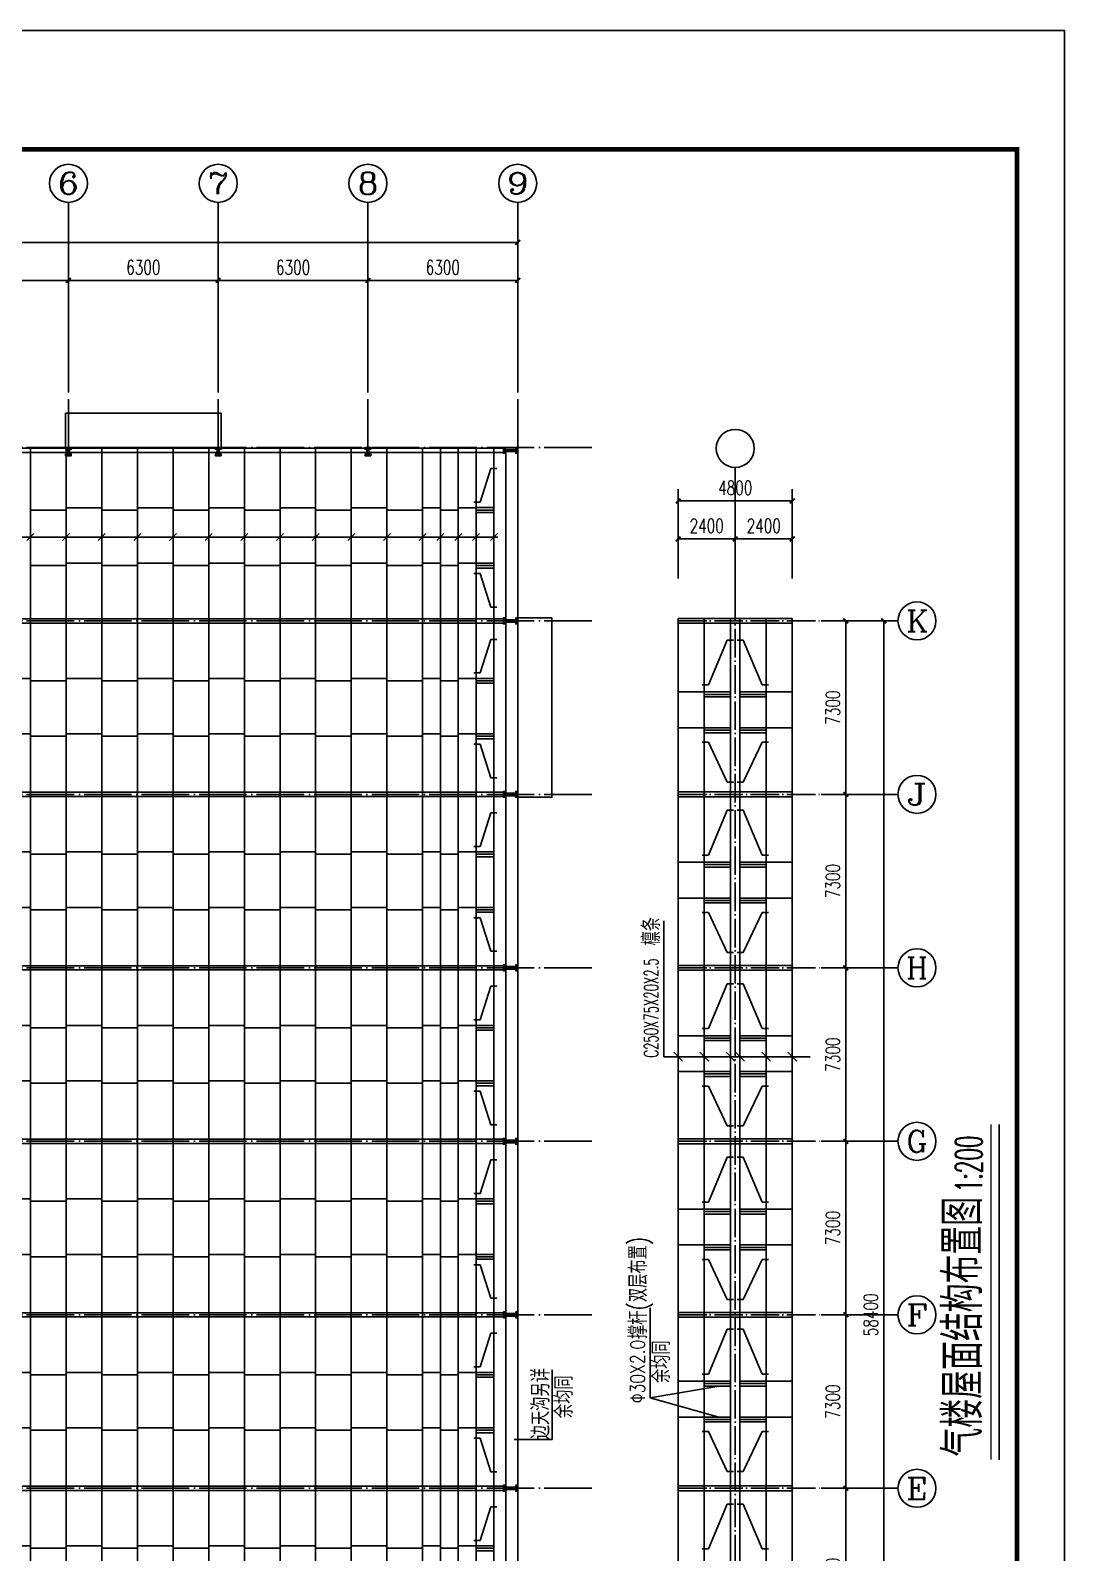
# Model space of a CAD drawing. Extents: x 37237700 to 37865026, y 138877 to 347670.
# Drawn here: x 37547451 to 37590960, y 283622 to 347670 of the extents above; entities that cross this region are included whole.
import ezdxf
from ezdxf.enums import TextEntityAlignment as Align

# ---------------------------------------------------------------- set-up
doc = ezdxf.new("R2010")
doc.units = 0
doc.header["$LTSCALE"] = 1000
doc.header["$MEASUREMENT"] = 0
doc.linetypes.add('ACAD_ISO04W100', pattern=[30.5, 24, -3, 0.5, -3])
doc.linetypes.add('DOTE', pattern=[2.42, 2, -0.2, 0.02, -0.2])
doc.layers.get('0').update_dxf_attribs({"linetype": 'CONTINUOUS'})
doc.layers.get('DEFPOINTS').update_dxf_attribs({"linetype": 'CONTINUOUS'})
for name, color, linetype in [('AXIS', 3, 'CONTINUOUS'), ('AXIS_TEXT', 7, 'CONTINUOUS'), ('DIM_TEXT', 3, 'CONTINUOUS'), ('DOTE', 1, 'ACAD_ISO04W100'), ('PUB_TEXT', 7, 'CONTINUOUS'), ('PUB_TITLE', 4, 'CONTINUOUS'), ('拉条', 4, 'CONTINUOUS'), ('标注、文字', 3, 'CONTINUOUS'), ('沿沟', 3, 'CONTINUOUS'), ('钢梁', 2, 'CONTINUOUS')]:
    doc.layers.add(name, color=color, linetype=linetype)
doc.styles.add('_HZTXT', font='txt.shx', dxfattribs={"width": 0.8, "bigfont": 'hztxt.shx'})
doc.styles.add('_SIMPLEX', font='SIMPLEX', dxfattribs={"width": 0.8})
doc.styles.add('_TCH_AXIS', font='COMPLEX', dxfattribs={"bigfont": 'GBCBIG'})
doc.styles.add('_TCH_DIM_T3', font='SIMPLEX', dxfattribs={"width": 0.705882, "bigfont": 'GBCBIG'})
doc.styles.add('_TXT', font='SIMPLEX.shx', dxfattribs={"width": 0.6})
doc.dimstyles.new('_TCH_ARCH&&200', dxfattribs={"dimtxt": 595, "dimasz": 200, "dimexe": 500, "dimexo": 600, "dimgap": 252.5, "dimtad": 1, "dimdec": 0, "dimzin": 0, "dimdsep": 46, "dimtxsty": '_TCH_DIM_T3', "dimblk": 'ARCHTICK', "dimcen": 0.09, "dimclrt": 7, "dimazin": 2, "dimtfac": 1, "dimtdec": 0, "dimtix": 1, "dimtmove": 2, "dimatfit": 3, "dimfxl": 1, "dimtolj": 1, "dimtzin": 0, "dimarcsym": 0})

# ---------------------------------------------------------------- blocks, each defined once
blk = doc.blocks.new('*U115')
at = {"layer": '沿沟'}
for points in [[(-24700, 3596), (-24700, -3596), (-25200, -3596), (-25200, 3596)], [(24700, 3596), (24700, -3596), (25200, -3596), (25200, 3596)]]:
    blk.add_lwpolyline(points, close=True, dxfattribs=at)
blk = doc.blocks.new('*U116')
at = {"color": 0, "linetype": 'ByBlock', "lineweight": -2}
for p in [(0, 51100), (0, 43800), (0, 36500), (0, 29200), (0, 21900), (0, 14600), (0, 7300), (0, 0)]:
    blk.add_blockref('*U115', p, dxfattribs=at)
blk = doc.blocks.new('*U117')
for p, q in [((-23450, 1269), (-24200, 1269)), ((-23450, 1168), (-24200, 1168)), ((-23450, 1062), (-24200, 1062)), ((-23450, 1268), (-22700, 1268)), ((-21950, 1168), (-22700, 1168)), ((-21950, 1268), (-21200, 1268)), ((-19700, 1168), (-21200, 1168)), ((-19700, 1268), (-18200, 1268)), ((-16700, 1168), (-18200, 1168)), ((-16700, 1268), (-15200, 1268)), ((-13700, 1168), (-15200, 1168)), ((-13700, 1268), (-12200, 1268)), ((-10700, 1168), (-12200, 1168)), ((-10700, 1268), (-9200, 1268)), ((-7700, 1168), (-9200, 1168)), ((-7700, 1268), (-6200, 1268)), ((-4700, 1168), (-6200, 1168)), ((-4700, 1268), (-3200, 1268)), ((-3200, 1269), (-1700, 1269)), ((-1700, 1168), (-3200, 1168)), ((-3200, 1062), (-1700, 1062)), ((3200, 1269), (1700, 1269)), ((1700, 1168), (3200, 1168)), ((3200, 1062), (1700, 1062)), ((4700, 1268), (3200, 1268)), ((4700, 1168), (6200, 1168)), ((7700, 1268), (6200, 1268)), ((7700, 1168), (9200, 1168)), ((10700, 1268), (9200, 1268)), ((10700, 1168), (12200, 1168)), ((13700, 1268), (12200, 1268)), ((13700, 1168), (15200, 1168)), ((16700, 1268), (15200, 1268)), ((16700, 1168), (18200, 1168)), ((19700, 1268), (18200, 1268)), ((19700, 1168), (21200, 1168)), ((21950, 1268), (21200, 1268)), ((21950, 1168), (22700, 1168)), ((23450, 1268), (22700, 1268)), ((23450, 1269), (24200, 1269)), ((23450, 1168), (24200, 1168)), ((23450, 1062), (24200, 1062)), ((-23450, -1067), (-24200, -1067)), ((-23450, -1168), (-24200, -1168)), ((-23450, -1273), (-24200, -1273)), ((-23450, -1068), (-22700, -1068)), ((-21950, -1168), (-22700, -1168)), ((-21950, -1068), (-21200, -1068)), ((-19700, -1168), (-21200, -1168)), ((-19700, -1068), (-18200, -1068)), ((-16700, -1168), (-18200, -1168)), ((-16700, -1068), (-15200, -1068)), ((-13700, -1168), (-15200, -1168)), ((-13700, -1068), (-12200, -1068)), ((-10700, -1168), (-12200, -1168)), ((-10700, -1068), (-9200, -1068)), ((-7700, -1168), (-9200, -1168)), ((-7700, -1068), (-6200, -1068)), ((-4700, -1168), (-6200, -1168)), ((-4700, -1068), (-3200, -1068)), ((-3200, -1067), (-1700, -1067)), ((-1700, -1168), (-3200, -1168)), ((-3200, -1273), (-1700, -1273)), ((3200, -1067), (1700, -1067)), ((1700, -1168), (3200, -1168)), ((3200, -1273), (1700, -1273)), ((4700, -1068), (3200, -1068)), ((4700, -1168), (6200, -1168)), ((7700, -1068), (6200, -1068)), ((7700, -1168), (9200, -1168)), ((10700, -1068), (9200, -1068)), ((10700, -1168), (12200, -1168)), ((13700, -1068), (12200, -1068)), ((13700, -1168), (15200, -1168)), ((16700, -1068), (15200, -1068)), ((16700, -1168), (18200, -1168)), ((19700, -1068), (18200, -1068)), ((19700, -1168), (21200, -1168)), ((21950, -1068), (21200, -1068)), ((21950, -1168), (22700, -1168)), ((23450, -1068), (22700, -1068)), ((23450, -1067), (24200, -1067)), ((23450, -1168), (24200, -1168)), ((23450, -1273), (24200, -1273))]:
    blk.add_line(p, q)
at = {"layer": '拉条'}
for p, q in [((-24324, 2913), (-24067, 2913)), ((-24067, 2913), (-23620, 1500)), ((-1833, 2913), (-3030, 1500)), ((-1576, 2913), (-1833, 2913)), ((1576, 2913), (1833, 2913)), ((1833, 2913), (3030, 1500)), ((24067, 2913), (23620, 1500)), ((24324, 2913), (24067, 2913)), ((-23620, 1500), (-23355, 1500)), ((-3030, 1500), (-3295, 1500)), ((3030, 1500), (3295, 1500)), ((23620, 1500), (23355, 1500)), ((-24067, -2913), (-23620, -1500)), ((-23620, -1500), (-23355, -1500)), ((-3030, -1500), (-3295, -1500)), ((-1833, -2913), (-3030, -1500)), ((1833, -2913), (3030, -1500)), ((3030, -1500), (3295, -1500)), ((23620, -1500), (23355, -1500)), ((24067, -2913), (23620, -1500)), ((-24324, -2913), (-24067, -2913)), ((-1576, -2913), (-1833, -2913)), ((1576, -2913), (1833, -2913)), ((24324, -2913), (24067, -2913))]:
    blk.add_line(p, q, dxfattribs=at)
blk = doc.blocks.new('*U118')
at = {"color": 0, "linetype": 'ByBlock', "lineweight": -2}
for p in [(0, 51100), (0, 43800), (0, 36500), (0, 29200), (0, 21900), (0, 14600), (0, 7300), (0, 0)]:
    blk.add_blockref('*U117', p, dxfattribs=at)
blk = doc.blocks.new('_ArchTick')
at = {"color": 0, "linetype": 'ByBlock', "const_width": 0.4}
blk.add_lwpolyline([(-0.5, -0.5), (0.5, 0.5)], dxfattribs=at)
blk = doc.blocks.new('*D1977')
at = {"layer": 'AXIS', "color": 0, "lineweight": -2}
for p, q in [((37581326, 286326), (37582257, 286326)), ((37581757, 279026), (37581757, 286326)), ((37581326, 279026), (37582257, 279026))]:
    blk.add_line(p, q, dxfattribs=at)
at = {"layer": 'DEFPOINTS', "color": 0}
for p in [(37580726, 286326), (37581757, 286326), (37580726, 279026)]:
    blk.add_point(p, dxfattribs=at)
at = {"layer": 'AXIS', "color": 0, "lineweight": -2, "xscale": 200, "yscale": 200, "zscale": 200}
for p, rotation in [((37581757, 286326), 90), ((37581757, 279026), 270)]:
    blk.add_blockref('_ArchTick', p, dxfattribs=dict(at, rotation=rotation))
at = {"layer": 'AXIS', "color": 7, "insert": (37581207, 282676), "char_height": 595, "attachment_point": 5, "rotation": 90, "style": '_TCH_DIM_T3'}
blk.add_mtext('\\A1;7300', dxfattribs=at)
blk = doc.blocks.new('*D1978')
at = {"layer": 'AXIS', "color": 0, "lineweight": -2}
for p, q in [((37581326, 293626), (37582257, 293626)), ((37581757, 286326), (37581757, 293626)), ((37581326, 286326), (37582257, 286326))]:
    blk.add_line(p, q, dxfattribs=at)
at = {"layer": 'DEFPOINTS', "color": 0}
for p in [(37580726, 293626), (37581757, 293626), (37580726, 286326)]:
    blk.add_point(p, dxfattribs=at)
at = {"layer": 'AXIS', "color": 0, "lineweight": -2, "xscale": 200, "yscale": 200, "zscale": 200}
for p, rotation in [((37581757, 293626), 90), ((37581757, 286326), 270)]:
    blk.add_blockref('_ArchTick', p, dxfattribs=dict(at, rotation=rotation))
at = {"layer": 'AXIS', "color": 7, "insert": (37581207, 289976), "char_height": 595, "attachment_point": 5, "rotation": 90, "style": '_TCH_DIM_T3'}
blk.add_mtext('\\A1;7300', dxfattribs=at)
blk = doc.blocks.new('*D1979')
at = {"layer": 'AXIS', "color": 0, "lineweight": -2}
for p, q in [((37581326, 300926), (37582257, 300926)), ((37581757, 293626), (37581757, 300926)), ((37581326, 293626), (37582257, 293626))]:
    blk.add_line(p, q, dxfattribs=at)
at = {"layer": 'DEFPOINTS', "color": 0}
for p in [(37580726, 300926), (37581757, 300926), (37580726, 293626)]:
    blk.add_point(p, dxfattribs=at)
at = {"layer": 'AXIS', "color": 0, "lineweight": -2, "xscale": 200, "yscale": 200, "zscale": 200}
for p, rotation in [((37581757, 300926), 90), ((37581757, 293626), 270)]:
    blk.add_blockref('_ArchTick', p, dxfattribs=dict(at, rotation=rotation))
at = {"layer": 'AXIS', "color": 7, "insert": (37581207, 297276), "char_height": 595, "attachment_point": 5, "rotation": 90, "style": '_TCH_DIM_T3'}
blk.add_mtext('\\A1;7300', dxfattribs=at)
blk = doc.blocks.new('*D1980')
at = {"layer": 'AXIS', "color": 0, "lineweight": -2}
for p, q in [((37581326, 308226), (37582257, 308226)), ((37581757, 300926), (37581757, 308226)), ((37581326, 300926), (37582257, 300926))]:
    blk.add_line(p, q, dxfattribs=at)
at = {"layer": 'DEFPOINTS', "color": 0}
for p in [(37580726, 308226), (37581757, 308226), (37580726, 300926)]:
    blk.add_point(p, dxfattribs=at)
at = {"layer": 'AXIS', "color": 0, "lineweight": -2, "xscale": 200, "yscale": 200, "zscale": 200}
for p, rotation in [((37581757, 308226), 90), ((37581757, 300926), 270)]:
    blk.add_blockref('_ArchTick', p, dxfattribs=dict(at, rotation=rotation))
at = {"layer": 'AXIS', "color": 7, "insert": (37581207, 304576), "char_height": 595, "attachment_point": 5, "rotation": 90, "style": '_TCH_DIM_T3'}
blk.add_mtext('\\A1;7300', dxfattribs=at)
blk = doc.blocks.new('*D1981')
at = {"layer": 'AXIS', "color": 0, "lineweight": -2}
for p, q in [((37581326, 315526), (37582257, 315526)), ((37581757, 308226), (37581757, 315526)), ((37581326, 308226), (37582257, 308226))]:
    blk.add_line(p, q, dxfattribs=at)
at = {"layer": 'DEFPOINTS', "color": 0}
for p in [(37580726, 315526), (37581757, 315526), (37580726, 308226)]:
    blk.add_point(p, dxfattribs=at)
at = {"layer": 'AXIS', "color": 0, "lineweight": -2, "xscale": 200, "yscale": 200, "zscale": 200}
for p, rotation in [((37581757, 315526), 90), ((37581757, 308226), 270)]:
    blk.add_blockref('_ArchTick', p, dxfattribs=dict(at, rotation=rotation))
at = {"layer": 'AXIS', "color": 7, "insert": (37581207, 311876), "char_height": 595, "attachment_point": 5, "rotation": 90, "style": '_TCH_DIM_T3'}
blk.add_mtext('\\A1;7300', dxfattribs=at)
blk = doc.blocks.new('*D1982')
at = {"layer": 'AXIS', "color": 0, "lineweight": -2}
for p, q in [((37581326, 322826), (37582257, 322826)), ((37581757, 315526), (37581757, 322826)), ((37581326, 315526), (37582257, 315526))]:
    blk.add_line(p, q, dxfattribs=at)
at = {"layer": 'DEFPOINTS', "color": 0}
for p in [(37580726, 322826), (37581757, 322826), (37580726, 315526)]:
    blk.add_point(p, dxfattribs=at)
at = {"layer": 'AXIS', "color": 0, "lineweight": -2, "xscale": 200, "yscale": 200, "zscale": 200}
for p, rotation in [((37581757, 322826), 90), ((37581757, 315526), 270)]:
    blk.add_blockref('_ArchTick', p, dxfattribs=dict(at, rotation=rotation))
at = {"layer": 'AXIS', "color": 7, "insert": (37581207, 319176), "char_height": 595, "attachment_point": 5, "rotation": 90, "style": '_TCH_DIM_T3'}
blk.add_mtext('\\A1;7300', dxfattribs=at)
blk = doc.blocks.new('*D1983')
at = {"layer": 'AXIS', "color": 0, "lineweight": -2}
for p, q in [((37581326, 322826), (37583857, 322826)), ((37583357, 264426), (37583357, 322826)), ((37581326, 264426), (37583857, 264426))]:
    blk.add_line(p, q, dxfattribs=at)
at = {"layer": 'DEFPOINTS', "color": 0}
for p in [(37580726, 322826), (37583357, 322826), (37580726, 264426)]:
    blk.add_point(p, dxfattribs=at)
at = {"layer": 'AXIS', "color": 0, "lineweight": -2, "xscale": 200, "yscale": 200, "zscale": 200}
for p, rotation in [((37583357, 322826), 90), ((37583357, 264426), 270)]:
    blk.add_blockref('_ArchTick', p, dxfattribs=dict(at, rotation=rotation))
at = {"layer": 'AXIS', "color": 7, "insert": (37582807, 293626), "char_height": 595, "attachment_point": 5, "rotation": 90, "style": '_TCH_DIM_T3'}
blk.add_mtext('\\A1;58400', dxfattribs=at)
blk = doc.blocks.new('*D1984')
at = {"layer": 'AXIS', "color": 0, "lineweight": -2}
for p, q in [((37574704, 324611), (37574704, 326771)), ((37577104, 324611), (37577104, 326771)), ((37574704, 326271), (37577104, 326271))]:
    blk.add_line(p, q, dxfattribs=at)
at = {"layer": 'DEFPOINTS', "color": 0}
for p in [(37577104, 326271), (37574704, 324011), (37577104, 324011)]:
    blk.add_point(p, dxfattribs=at)
at = {"layer": 'AXIS', "color": 0, "lineweight": -2, "xscale": 200, "yscale": 200, "zscale": 200, "rotation": 180}
blk.add_blockref('_ArchTick', (37574704, 326271), dxfattribs=at)
at = {"layer": 'AXIS', "color": 0, "lineweight": -2, "xscale": 200, "yscale": 200, "zscale": 200}
blk.add_blockref('_ArchTick', (37577104, 326271), dxfattribs=at)
at = {"layer": 'AXIS', "color": 7, "insert": (37575904, 326821), "char_height": 595, "attachment_point": 5, "style": '_TCH_DIM_T3'}
blk.add_mtext('\\A1;2400', dxfattribs=at)
blk = doc.blocks.new('*D1985')
at = {"layer": 'AXIS', "color": 0, "lineweight": -2}
for p, q in [((37577104, 324611), (37577104, 326771)), ((37579504, 324611), (37579504, 326771)), ((37577104, 326271), (37579504, 326271))]:
    blk.add_line(p, q, dxfattribs=at)
at = {"layer": 'DEFPOINTS', "color": 0}
for p in [(37579504, 326271), (37577104, 324011), (37579504, 324011)]:
    blk.add_point(p, dxfattribs=at)
at = {"layer": 'AXIS', "color": 0, "lineweight": -2, "xscale": 200, "yscale": 200, "zscale": 200, "rotation": 180}
blk.add_blockref('_ArchTick', (37577104, 326271), dxfattribs=at)
at = {"layer": 'AXIS', "color": 0, "lineweight": -2, "xscale": 200, "yscale": 200, "zscale": 200}
blk.add_blockref('_ArchTick', (37579504, 326271), dxfattribs=at)
at = {"layer": 'AXIS', "color": 7, "insert": (37578304, 326821), "char_height": 595, "attachment_point": 5, "style": '_TCH_DIM_T3'}
blk.add_mtext('\\A1;2400', dxfattribs=at)
blk = doc.blocks.new('*D1986')
at = {"layer": 'AXIS', "color": 0, "lineweight": -2}
for p, q in [((37574704, 324611), (37574704, 328371)), ((37579504, 324611), (37579504, 328371)), ((37574704, 327871), (37579504, 327871))]:
    blk.add_line(p, q, dxfattribs=at)
at = {"layer": 'DEFPOINTS', "color": 0}
for p in [(37579504, 327871), (37574704, 324011), (37579504, 324011)]:
    blk.add_point(p, dxfattribs=at)
at = {"layer": 'AXIS', "color": 0, "lineweight": -2, "xscale": 200, "yscale": 200, "zscale": 200, "rotation": 180}
blk.add_blockref('_ArchTick', (37574704, 327871), dxfattribs=at)
at = {"layer": 'AXIS', "color": 0, "lineweight": -2, "xscale": 200, "yscale": 200, "zscale": 200}
blk.add_blockref('_ArchTick', (37579504, 327871), dxfattribs=at)
at = {"layer": 'AXIS', "color": 7, "insert": (37577104, 328421), "char_height": 595, "attachment_point": 5, "style": '_TCH_DIM_T3'}
blk.add_mtext('\\A1;4800', dxfattribs=at)
blk = doc.blocks.new('*D2090')
at = {"layer": 'AXIS', "color": 0, "lineweight": -2}
for p, q in [((37542751, 332751), (37542751, 337651)), ((37549051, 332751), (37549051, 337651)), ((37542751, 337151), (37549051, 337151))]:
    blk.add_line(p, q, dxfattribs=at)
at = {"layer": 'DEFPOINTS', "color": 0}
for p in [(37549051, 337151), (37542751, 332151), (37549051, 332151)]:
    blk.add_point(p, dxfattribs=at)
at = {"layer": 'AXIS', "color": 0, "lineweight": -2, "xscale": 200, "yscale": 200, "zscale": 200, "rotation": 180}
blk.add_blockref('_ArchTick', (37542751, 337151), dxfattribs=at)
at = {"layer": 'AXIS', "color": 0, "lineweight": -2, "xscale": 200, "yscale": 200, "zscale": 200}
blk.add_blockref('_ArchTick', (37549051, 337151), dxfattribs=at)
at = {"layer": 'AXIS', "color": 7, "insert": (37545901, 337701), "char_height": 595, "attachment_point": 5, "style": '_TCH_DIM_T3'}
blk.add_mtext('\\A1;6300', dxfattribs=at)
blk = doc.blocks.new('*D2091')
at = {"layer": 'AXIS', "color": 0, "lineweight": -2}
for p, q in [((37549051, 332751), (37549051, 337651)), ((37555351, 332751), (37555351, 337651)), ((37549051, 337151), (37555351, 337151))]:
    blk.add_line(p, q, dxfattribs=at)
at = {"layer": 'DEFPOINTS', "color": 0}
for p in [(37555351, 337151), (37549051, 332151), (37555351, 332151)]:
    blk.add_point(p, dxfattribs=at)
at = {"layer": 'AXIS', "color": 0, "lineweight": -2, "xscale": 200, "yscale": 200, "zscale": 200, "rotation": 180}
blk.add_blockref('_ArchTick', (37549051, 337151), dxfattribs=at)
at = {"layer": 'AXIS', "color": 0, "lineweight": -2, "xscale": 200, "yscale": 200, "zscale": 200}
blk.add_blockref('_ArchTick', (37555351, 337151), dxfattribs=at)
at = {"layer": 'AXIS', "color": 7, "insert": (37552201, 337701), "char_height": 595, "attachment_point": 5, "style": '_TCH_DIM_T3'}
blk.add_mtext('\\A1;6300', dxfattribs=at)
blk = doc.blocks.new('*D2092')
at = {"layer": 'AXIS', "color": 0, "lineweight": -2}
for p, q in [((37555351, 332751), (37555351, 337651)), ((37561651, 332751), (37561651, 337651)), ((37555351, 337151), (37561651, 337151))]:
    blk.add_line(p, q, dxfattribs=at)
at = {"layer": 'DEFPOINTS', "color": 0}
for p in [(37561651, 337151), (37555351, 332151), (37561651, 332151)]:
    blk.add_point(p, dxfattribs=at)
at = {"layer": 'AXIS', "color": 0, "lineweight": -2, "xscale": 200, "yscale": 200, "zscale": 200, "rotation": 180}
blk.add_blockref('_ArchTick', (37555351, 337151), dxfattribs=at)
at = {"layer": 'AXIS', "color": 0, "lineweight": -2, "xscale": 200, "yscale": 200, "zscale": 200}
blk.add_blockref('_ArchTick', (37561651, 337151), dxfattribs=at)
at = {"layer": 'AXIS', "color": 7, "insert": (37558501, 337701), "char_height": 595, "attachment_point": 5, "style": '_TCH_DIM_T3'}
blk.add_mtext('\\A1;6300', dxfattribs=at)
blk = doc.blocks.new('*D2093')
at = {"layer": 'AXIS', "color": 0, "lineweight": -2}
for p, q in [((37561651, 332751), (37561651, 337651)), ((37567951, 332751), (37567951, 337651)), ((37561651, 337151), (37567951, 337151))]:
    blk.add_line(p, q, dxfattribs=at)
at = {"layer": 'DEFPOINTS', "color": 0}
for p in [(37567951, 337151), (37561651, 332151), (37567951, 332151)]:
    blk.add_point(p, dxfattribs=at)
at = {"layer": 'AXIS', "color": 0, "lineweight": -2, "xscale": 200, "yscale": 200, "zscale": 200, "rotation": 180}
blk.add_blockref('_ArchTick', (37561651, 337151), dxfattribs=at)
at = {"layer": 'AXIS', "color": 0, "lineweight": -2, "xscale": 200, "yscale": 200, "zscale": 200}
blk.add_blockref('_ArchTick', (37567951, 337151), dxfattribs=at)
at = {"layer": 'AXIS', "color": 7, "insert": (37564801, 337701), "char_height": 595, "attachment_point": 5, "style": '_TCH_DIM_T3'}
blk.add_mtext('\\A1;6300', dxfattribs=at)
blk = doc.blocks.new('*D2094')
at = {"layer": 'AXIS', "color": 0, "lineweight": -2}
for p, q in [((37517551, 332751), (37517551, 339251)), ((37567951, 332751), (37567951, 339251)), ((37517551, 338751), (37567951, 338751))]:
    blk.add_line(p, q, dxfattribs=at)
at = {"layer": 'DEFPOINTS', "color": 0}
for p in [(37567951, 338751), (37517551, 332151), (37567951, 332151)]:
    blk.add_point(p, dxfattribs=at)
at = {"layer": 'AXIS', "color": 0, "lineweight": -2, "xscale": 200, "yscale": 200, "zscale": 200, "rotation": 180}
blk.add_blockref('_ArchTick', (37517551, 338751), dxfattribs=at)
at = {"layer": 'AXIS', "color": 0, "lineweight": -2, "xscale": 200, "yscale": 200, "zscale": 200}
blk.add_blockref('_ArchTick', (37567951, 338751), dxfattribs=at)
at = {"layer": 'AXIS', "color": 7, "insert": (37542751, 339301), "char_height": 595, "attachment_point": 5, "style": '_TCH_DIM_T3'}
blk.add_mtext('\\A1;50400', dxfattribs=at)

msp = doc.modelspace()

# ---------------------------------------------------------------- hatches: boundary and pattern name
for points in [[(37548930.8, 329855.5), (37548930.8, 329775.5), (37549170.8, 329775.5), (37549170.8, 329855.5), (37549090.8, 329855.5), (37549090.8, 330045.5), (37549170.8, 330045.5), (37549170.8, 330125.5), (37548930.8, 330125.5), (37548930.8, 330045.5), (37549010.8, 330045.5), (37549010.8, 329855.5)], [(37555230.8, 329855.5), (37555230.8, 329775.5), (37555470.8, 329775.5), (37555470.8, 329855.5), (37555390.8, 329855.5), (37555390.8, 330045.5), (37555470.8, 330045.5), (37555470.8, 330125.5), (37555230.8, 330125.5), (37555230.8, 330045.5), (37555310.8, 330045.5), (37555310.8, 329855.5)], [(37561530.8, 329855.5), (37561530.8, 329775.5), (37561770.8, 329775.5), (37561770.8, 329855.5), (37561690.8, 329855.5), (37561690.8, 330045.5), (37561770.8, 330045.5), (37561770.8, 330125.5), (37561530.8, 330125.5), (37561530.8, 330045.5), (37561610.8, 330045.5), (37561610.8, 329855.5)], [(37567430.8, 329875.5), (37567350.8, 329875.5), (37567350.8, 330125.5), (37567430.8, 330125.5), (37567430.8, 330040.5), (37567870.8, 330040.5), (37567870.8, 330125.5), (37567950.8, 330125.5), (37567950.8, 329875.5), (37567870.8, 329875.5), (37567870.8, 329960.5), (37567430.8, 329960.5)], [(37567430.8, 322950.5), (37567350.8, 322950.5), (37567350.8, 322700.5), (37567430.8, 322700.5), (37567430.8, 322785.5), (37567870.8, 322785.5), (37567870.8, 322700.5), (37567950.8, 322700.5), (37567950.8, 322950.5), (37567870.8, 322950.5), (37567870.8, 322865.5), (37567430.8, 322865.5)], [(37567430.8, 315650.5), (37567350.8, 315650.5), (37567350.8, 315400.5), (37567430.8, 315400.5), (37567430.8, 315485.5), (37567870.8, 315485.5), (37567870.8, 315400.5), (37567950.8, 315400.5), (37567950.8, 315650.5), (37567870.8, 315650.5), (37567870.8, 315565.5), (37567430.8, 315565.5)], [(37567430.8, 308350.5), (37567350.8, 308350.5), (37567350.8, 308100.5), (37567430.8, 308100.5), (37567430.8, 308185.5), (37567870.8, 308185.5), (37567870.8, 308100.5), (37567950.8, 308100.5), (37567950.8, 308350.5), (37567870.8, 308350.5), (37567870.8, 308265.5), (37567430.8, 308265.5)], [(37567430.8, 301050.5), (37567350.8, 301050.5), (37567350.8, 300800.5), (37567430.8, 300800.5), (37567430.8, 300885.5), (37567870.8, 300885.5), (37567870.8, 300800.5), (37567950.8, 300800.5), (37567950.8, 301050.5), (37567870.8, 301050.5), (37567870.8, 300965.5), (37567430.8, 300965.5)], [(37567430.8, 293750.5), (37567350.8, 293750.5), (37567350.8, 293500.5), (37567430.8, 293500.5), (37567430.8, 293585.5), (37567870.8, 293585.5), (37567870.8, 293500.5), (37567950.8, 293500.5), (37567950.8, 293750.5), (37567870.8, 293750.5), (37567870.8, 293665.5), (37567430.8, 293665.5)], [(37567430.8, 286450.5), (37567350.8, 286450.5), (37567350.8, 286200.5), (37567430.8, 286200.5), (37567430.8, 286285.5), (37567870.8, 286285.5), (37567870.8, 286200.5), (37567950.8, 286200.5), (37567950.8, 286450.5), (37567870.8, 286450.5), (37567870.8, 286365.5), (37567430.8, 286365.5)]]:
    msp.add_hatch(color=256).paths.add_polyline_path(points)

# ---------------------------------------------------------------- linework, layer by layer
for p, q in [((37547450.8, 257160.5), (37547450.8, 330090.5)), ((37548950.8, 257160.5), (37548950.8, 330090.5)), ((37550450.8, 257160.5), (37550450.8, 330090.5)), ((37551950.8, 257160.5), (37551950.8, 330090.5)), ((37553450.8, 257160.5), (37553450.8, 330090.5)), ((37554950.8, 257160.5), (37554950.8, 330090.5)), ((37556450.8, 257160.5), (37556450.8, 330090.5)), ((37557950.8, 257160.5), (37557950.8, 330090.5)), ((37559450.8, 257160.5), (37559450.8, 330090.5)), ((37560950.8, 257160.5), (37560950.8, 330090.5)), ((37562450.8, 257160.5), (37562450.8, 330090.5)), ((37563950.8, 257160.5), (37563950.8, 330090.5)), ((37564700.8, 257160.5), (37564700.8, 330090.5)), ((37565450.8, 257160.5), (37565450.8, 330090.5)), ((37566200.8, 257160.5), (37566200.8, 330090.5)), ((37566950.8, 257160.5), (37566950.8, 330090.5)), ((37547450.8, 327488.6), (37548950.8, 327488.6)), ((37550450.8, 327588.6), (37548950.8, 327588.6)), ((37550450.8, 327488.6), (37551950.8, 327488.6)), ((37553450.8, 327588.6), (37551950.8, 327588.6)), ((37553450.8, 327488.6), (37554950.8, 327488.6)), ((37556450.8, 327588.6), (37554950.8, 327588.6)), ((37556450.8, 327488.6), (37557950.8, 327488.6)), ((37559450.8, 327588.6), (37557950.8, 327588.6)), ((37559450.8, 327488.6), (37560950.8, 327488.6)), ((37562450.8, 327588.6), (37560950.8, 327588.6)), ((37562450.8, 327488.6), (37563950.8, 327488.6)), ((37564700.8, 327588.6), (37563950.8, 327588.6)), ((37564700.8, 327488.6), (37565450.8, 327488.6)), ((37566200.8, 327588.6), (37565450.8, 327588.6)), ((37566200.8, 327589.6), (37566950.8, 327589.6)), ((37566200.8, 327488.6), (37566950.8, 327488.6)), ((37566200.8, 327382.9), (37566950.8, 327382.9)), ((37516236, 326354.4), (37567112.9, 326354.4)), ((37547600.3, 326504), (37547301.2, 326204.9)), ((37549100.3, 326504), (37548801.2, 326204.9)), ((37550600.3, 326504), (37550301.2, 326204.9)), ((37552100.3, 326504), (37551801.2, 326204.9)), ((37553600.3, 326504), (37553301.2, 326204.9)), ((37555100.3, 326504), (37554801.2, 326204.9)), ((37556600.3, 326504), (37556301.2, 326204.9)), ((37558100.3, 326504), (37557801.2, 326204.9)), ((37559600.3, 326504), (37559301.2, 326204.9)), ((37561100.3, 326504), (37560801.2, 326204.9)), ((37562600.3, 326504), (37562301.2, 326204.9)), ((37564100.3, 326504), (37563801.2, 326204.9)), ((37564850.3, 326504), (37564551.2, 326204.9)), ((37565600.3, 326504), (37565301.2, 326204.9)), ((37566350.3, 326504), (37566051.2, 326204.9)), ((37567100.3, 326504), (37566801.2, 326204.9)), ((37547450.8, 325153.1), (37548950.8, 325153.1)), ((37550450.8, 325253.1), (37548950.8, 325253.1)), ((37550450.8, 325153.1), (37551950.8, 325153.1)), ((37553450.8, 325253.1), (37551950.8, 325253.1)), ((37553450.8, 325153.1), (37554950.8, 325153.1)), ((37556450.8, 325253.1), (37554950.8, 325253.1)), ((37556450.8, 325153.1), (37557950.8, 325153.1)), ((37559450.8, 325253.1), (37557950.8, 325253.1)), ((37559450.8, 325153.1), (37560950.8, 325153.1)), ((37562450.8, 325253.1), (37560950.8, 325253.1)), ((37562450.8, 325153.1), (37563950.8, 325153.1)), ((37564700.8, 325253.1), (37563950.8, 325253.1)), ((37564700.8, 325153.1), (37565450.8, 325153.1)), ((37566200.8, 325253.1), (37565450.8, 325253.1)), ((37566200.8, 325254.1), (37566950.8, 325254.1)), ((37566200.8, 325153.1), (37566950.8, 325153.1)), ((37566200.8, 325047.4), (37566950.8, 325047.4)), ((37574703.5, 264325.5), (37574703.5, 322925.5)), ((37575803.5, 264325.5), (37575803.5, 322925.5)), ((37576903.5, 264325.5), (37576903.5, 322925.5)), ((37577303.5, 264325.5), (37577303.5, 322925.5)), ((37578403.5, 264325.5), (37578403.5, 322925.5)), ((37579503.5, 264325.5), (37579503.5, 322925.5)), ((37575803.6, 319832.9), (37574703.6, 319832.9)), ((37575803.6, 319833.9), (37576903.6, 319833.9)), ((37575803.6, 319732.9), (37576903.6, 319732.9)), ((37575803.6, 319627.2), (37576903.6, 319627.2)), ((37578403.6, 319833.9), (37577303.6, 319833.9)), ((37578403.6, 319732.9), (37577303.6, 319732.9)), ((37578403.6, 319627.2), (37577303.6, 319627.2)), ((37578403.6, 319832.9), (37579503.6, 319832.9)), ((37575803.6, 318326), (37574703.6, 318326)), ((37575803.6, 318327), (37576903.6, 318327)), ((37578403.6, 318327), (37577303.6, 318327)), ((37578403.6, 318326), (37579503.6, 318326)), ((37575803.6, 318226), (37576903.6, 318226)), ((37575803.6, 318120.4), (37576903.6, 318120.4)), ((37578403.6, 318226), (37577303.6, 318226)), ((37578403.6, 318120.4), (37577303.6, 318120.4)), ((37575803.6, 312670.3), (37574703.6, 312670.3)), ((37575803.6, 312671.3), (37576903.6, 312671.3)), ((37575803.6, 312570.3), (37576903.6, 312570.3)), ((37578403.6, 312671.3), (37577303.6, 312671.3)), ((37578403.6, 312570.3), (37577303.6, 312570.3)), ((37578403.6, 312670.3), (37579503.6, 312670.3)), ((37575803.6, 312464.6), (37576903.6, 312464.6)), ((37578403.6, 312464.6), (37577303.6, 312464.6)), ((37575803.6, 311163.4), (37574703.6, 311163.4)), ((37575803.6, 311164.4), (37576903.6, 311164.4)), ((37575803.6, 311063.4), (37576903.6, 311063.4)), ((37575803.6, 310957.7), (37576903.6, 310957.7)), ((37578403.6, 311164.4), (37577303.6, 311164.4)), ((37578403.6, 311063.4), (37577303.6, 311063.4)), ((37578403.6, 310957.7), (37577303.6, 310957.7)), ((37578403.6, 311163.4), (37579503.6, 311163.4)), ((37574093.3, 304487.1), (37574093.3, 310208.2)), ((37575803.6, 305370.3), (37574703.6, 305370.3)), ((37575803.6, 305371.3), (37576903.6, 305371.3)), ((37575803.6, 305270.3), (37576903.6, 305270.3)), ((37575803.6, 305164.6), (37576903.6, 305164.6)), ((37578403.6, 305371.3), (37577303.6, 305371.3)), ((37578403.6, 305270.3), (37577303.6, 305270.3)), ((37578403.6, 305164.6), (37577303.6, 305164.6)), ((37578403.6, 305370.3), (37579503.6, 305370.3)), ((37574093.3, 304487.1), (37580249.9, 304487.1)), ((37574516.5, 304674), (37574890.5, 304300.1)), ((37575616.5, 304674), (37575990.5, 304300.1)), ((37576716.5, 304674), (37577090.5, 304300.1)), ((37577116.5, 304674), (37577490.5, 304300.1)), ((37578216.5, 304674), (37578590.5, 304300.1)), ((37579316.5, 304674), (37579690.5, 304300.1)), ((37575803.6, 303863.4), (37574703.6, 303863.4)), ((37575803.6, 303864.4), (37576903.6, 303864.4)), ((37575803.6, 303763.4), (37576903.6, 303763.4)), ((37575803.6, 303657.7), (37576903.6, 303657.7)), ((37578403.6, 303864.4), (37577303.6, 303864.4)), ((37578403.6, 303763.4), (37577303.6, 303763.4)), ((37578403.6, 303657.7), (37577303.6, 303657.7)), ((37578403.6, 303863.4), (37579503.6, 303863.4)), ((37575803.6, 298070.3), (37574703.6, 298070.3)), ((37575803.6, 298071.3), (37576903.6, 298071.3)), ((37575803.6, 297970.3), (37576903.6, 297970.3)), ((37575803.6, 297864.6), (37576903.6, 297864.6)), ((37578403.6, 298071.3), (37577303.6, 298071.3)), ((37578403.6, 297970.3), (37577303.6, 297970.3)), ((37578403.6, 297864.6), (37577303.6, 297864.6)), ((37578403.6, 298070.3), (37579503.6, 298070.3)), ((37575803.6, 296563.4), (37574703.6, 296563.4)), ((37575803.6, 296564.4), (37576903.6, 296564.4)), ((37578403.6, 296564.4), (37577303.6, 296564.4)), ((37578403.6, 296563.4), (37579503.6, 296563.4)), ((37575803.6, 296463.4), (37576903.6, 296463.4)), ((37575803.6, 296357.7), (37576903.6, 296357.7)), ((37578403.6, 296463.4), (37577303.6, 296463.4)), ((37578403.6, 296357.7), (37577303.6, 296357.7)), ((37573518.5, 293913), (37573518.5, 290133.5)), ((37569403.2, 288375.1), (37569403.2, 291315.3)), ((37575803.6, 290829.9), (37574703.6, 290829.9)), ((37575803.6, 290830.9), (37576903.6, 290830.9)), ((37578403.6, 290830.9), (37577303.6, 290830.9)), ((37578403.6, 290829.9), (37579503.6, 290829.9)), ((37573518.5, 290133.5), (37576415.2, 290624.2)), ((37575803.6, 290729.9), (37576903.6, 290729.9)), ((37575803.6, 290624.2), (37576903.6, 290624.2)), ((37578403.6, 290729.9), (37577303.6, 290729.9)), ((37578403.6, 290624.2), (37577303.6, 290624.2)), ((37576415.2, 289324.1), (37573518.5, 290133.5)), ((37575803.6, 289323.1), (37574703.6, 289323.1)), ((37575803.6, 289324.1), (37576903.6, 289324.1)), ((37575803.6, 289223.1), (37576903.6, 289223.1)), ((37575803.6, 289117.4), (37576903.6, 289117.4)), ((37578403.6, 289324.1), (37577303.6, 289324.1)), ((37578403.6, 289223.1), (37577303.6, 289223.1)), ((37578403.6, 289117.4), (37577303.6, 289117.4)), ((37578403.6, 289323.1), (37579503.6, 289323.1)), ((37569403.2, 288375.1), (37567799.2, 288375.1))]:
    msp.add_line(p, q)
for points in [[(37555470.8, 330125.5), (37548930.8, 330125.5), (37548930.8, 331565.5), (37555470.8, 331565.5)], [(37567950.8, 315400.5), (37567950.8, 322950.5), (37569390.8, 322950.5), (37569390.8, 315400.5)]]:
    msp.add_lwpolyline(points, close=True)
for points in [[(37548930.8, 329855.5), (37548930.8, 329775.5), (37549170.8, 329775.5), (37549170.8, 329855.5), (37549090.8, 329855.5), (37549090.8, 330045.5), (37549170.8, 330045.5), (37549170.8, 330125.5), (37548930.8, 330125.5), (37548930.8, 330045.5), (37549010.8, 330045.5), (37549010.8, 329855.5), (37548930.8, 329855.5)], [(37555230.8, 329855.5), (37555230.8, 329775.5), (37555470.8, 329775.5), (37555470.8, 329855.5), (37555390.8, 329855.5), (37555390.8, 330045.5), (37555470.8, 330045.5), (37555470.8, 330125.5), (37555230.8, 330125.5), (37555230.8, 330045.5), (37555310.8, 330045.5), (37555310.8, 329855.5), (37555230.8, 329855.5)], [(37561530.8, 329855.5), (37561530.8, 329775.5), (37561770.8, 329775.5), (37561770.8, 329855.5), (37561690.8, 329855.5), (37561690.8, 330045.5), (37561770.8, 330045.5), (37561770.8, 330125.5), (37561530.8, 330125.5), (37561530.8, 330045.5), (37561610.8, 330045.5), (37561610.8, 329855.5), (37561530.8, 329855.5)], [(37567430.8, 329875.5), (37567350.8, 329875.5), (37567350.8, 330125.5), (37567430.8, 330125.5), (37567430.8, 330040.5), (37567870.8, 330040.5), (37567870.8, 330125.5), (37567950.8, 330125.5), (37567950.8, 329875.5), (37567870.8, 329875.5), (37567870.8, 329960.5), (37567430.8, 329960.5), (37567430.8, 329875.5)], [(37567430.8, 322950.5), (37567350.8, 322950.5), (37567350.8, 322700.5), (37567430.8, 322700.5), (37567430.8, 322785.5), (37567870.8, 322785.5), (37567870.8, 322700.5), (37567950.8, 322700.5), (37567950.8, 322950.5), (37567870.8, 322950.5), (37567870.8, 322865.5), (37567430.8, 322865.5), (37567430.8, 322950.5)], [(37567430.8, 315650.5), (37567350.8, 315650.5), (37567350.8, 315400.5), (37567430.8, 315400.5), (37567430.8, 315485.5), (37567870.8, 315485.5), (37567870.8, 315400.5), (37567950.8, 315400.5), (37567950.8, 315650.5), (37567870.8, 315650.5), (37567870.8, 315565.5), (37567430.8, 315565.5), (37567430.8, 315650.5)], [(37567430.8, 308350.5), (37567350.8, 308350.5), (37567350.8, 308100.5), (37567430.8, 308100.5), (37567430.8, 308185.5), (37567870.8, 308185.5), (37567870.8, 308100.5), (37567950.8, 308100.5), (37567950.8, 308350.5), (37567870.8, 308350.5), (37567870.8, 308265.5), (37567430.8, 308265.5), (37567430.8, 308350.5)], [(37567430.8, 301050.5), (37567350.8, 301050.5), (37567350.8, 300800.5), (37567430.8, 300800.5), (37567430.8, 300885.5), (37567870.8, 300885.5), (37567870.8, 300800.5), (37567950.8, 300800.5), (37567950.8, 301050.5), (37567870.8, 301050.5), (37567870.8, 300965.5), (37567430.8, 300965.5), (37567430.8, 301050.5)], [(37567430.8, 293750.5), (37567350.8, 293750.5), (37567350.8, 293500.5), (37567430.8, 293500.5), (37567430.8, 293585.5), (37567870.8, 293585.5), (37567870.8, 293500.5), (37567950.8, 293500.5), (37567950.8, 293750.5), (37567870.8, 293750.5), (37567870.8, 293665.5), (37567430.8, 293665.5), (37567430.8, 293750.5)], [(37567430.8, 286450.5), (37567350.8, 286450.5), (37567350.8, 286200.5), (37567430.8, 286200.5), (37567430.8, 286285.5), (37567870.8, 286285.5), (37567870.8, 286200.5), (37567950.8, 286200.5), (37567950.8, 286450.5), (37567870.8, 286450.5), (37567870.8, 286365.5), (37567430.8, 286365.5), (37567430.8, 286450.5)]]:
    msp.add_lwpolyline(points)
at = {"layer": 'AXIS'}
for p, q in [((37549050.8, 332436.3), (37549050.8, 340436.3)), ((37555350.8, 332436.3), (37555350.8, 340436.3)), ((37561650.8, 332436.3), (37561650.8, 340436.3)), ((37567950.8, 332436.3), (37567950.8, 340436.3)), ((37577103.6, 324011.2), (37577103.6, 329283.7)), ((37580725.5, 322825.5), (37583950.9, 322825.5)), ((37580725.5, 315525.5), (37583950.9, 315525.5)), ((37580725.5, 308225.5), (37583950.9, 308225.5)), ((37580725.6, 300925.5), (37583951, 300925.5)), ((37580725.6, 293625.5), (37583951, 293625.5)), ((37580725.6, 286325.5), (37583951, 286325.5))]:
    msp.add_line(p, q, dxfattribs=at)
for centre in [(37549050.8, 341236.3), (37555350.8, 341236.3), (37561650.8, 341236.3), (37567950.8, 341236.3), (37577103.6, 330083.7), (37584750.9, 322825.5), (37584750.9, 315525.5), (37584750.9, 308225.5), (37584751, 300925.5), (37584751, 293625.5), (37584751, 286325.5)]:
    msp.add_circle(centre, 800, dxfattribs=at)
at = {"layer": 'DOTE', "linetype": 'DOTE'}
for p, q in [((37549050.8, 332151.5), (37549050.8, 330125.5)), ((37555350.8, 332151.5), (37555350.8, 330125.5)), ((37561650.8, 332151.5), (37561650.8, 330125.5)), ((37567950.8, 332151.5), (37567950.8, 254198.7)), ((37571067.9, 330125.5), (37514716.7, 330125.5)), ((37571067.9, 322825.5), (37514716.7, 322825.5)), ((37571067.9, 315525.5), (37514716.7, 315525.5)), ((37571067.9, 308225.5), (37514716.7, 308225.5)), ((37571067.9, 300925.5), (37514716.7, 300925.5)), ((37571067.9, 293625.5), (37514716.7, 293625.5)), ((37571067.9, 286325.5), (37514716.7, 286325.5))]:
    msp.add_line(p, q, dxfattribs=at)
at = {"layer": 'DOTE', "ltscale": 0.05}
for p, q in [((37577103.6, 324011.2), (37577103.5, 264325.5)), ((37574703.4, 322825.5), (37580725.5, 322825.5)), ((37574703.4, 322825.5), (37580725.5, 322825.5)), ((37574703.4, 315525.5), (37580725.5, 315525.5)), ((37574703.5, 315525.5), (37580725.5, 315525.5)), ((37574703.5, 308225.5), (37580725.5, 308225.5)), ((37574703.5, 308225.5), (37580725.5, 308225.5)), ((37574703.5, 300925.5), (37580725.6, 300925.5)), ((37574703.5, 300925.5), (37580725.6, 300925.5)), ((37574703.5, 293625.5), (37580725.6, 293625.5)), ((37574703.5, 293625.5), (37580725.6, 293625.5)), ((37574703.5, 286325.5), (37580725.6, 286325.5)), ((37574703.6, 286325.5), (37580725.6, 286325.5))]:
    msp.add_line(p, q, dxfattribs=at)
at = {"layer": 'PUB_TITLE'}
msp.add_lwpolyline([(37506960, 228870), (37590960, 228870), (37590960, 347670), (37506960, 347670)], close=True, dxfattribs=at)
at = {"layer": 'PUB_TITLE', "const_width": 200}
msp.add_lwpolyline([(37508960, 230870), (37588960, 230870), (37588960, 342670), (37508960, 342670)], close=True, dxfattribs=at)
at = {"layer": '拉条'}
for p, q in [((37566817.5, 329234.3), (37566370.4, 327821.3)), ((37567074.3, 329234.3), (37566817.5, 329234.3)), ((37566370.4, 327821.3), (37566105.6, 327821.3)), ((37566370.4, 324820.4), (37566105.6, 324820.4)), ((37566817.5, 323407.4), (37566370.4, 324820.4)), ((37567074.3, 323407.4), (37566817.5, 323407.4)), ((37576770.2, 322017.7), (37575973.2, 320134.9)), ((37577027.1, 322017.7), (37576770.2, 322017.7)), ((37577180, 322017.7), (37577436.9, 322017.7)), ((37577436.9, 322017.7), (37578233.9, 320134.9)), ((37575973.2, 320134.9), (37575708.4, 320134.9)), ((37578233.9, 320134.9), (37578498.8, 320134.9)), ((37575973.2, 317716.1), (37575708.4, 317716.1)), ((37576770.2, 316033.3), (37575973.2, 317716.1)), ((37577436.9, 316033.3), (37578233.9, 317716.1)), ((37578233.9, 317716.1), (37578498.8, 317716.1)), ((37577027.1, 316033.3), (37576770.2, 316033.3)), ((37577180, 316033.3), (37577436.9, 316033.3)), ((37576770.2, 314855.1), (37575973.2, 312972.3)), ((37577027.1, 314855.1), (37576770.2, 314855.1)), ((37577180, 314855.1), (37577436.9, 314855.1)), ((37577436.9, 314855.1), (37578233.9, 312972.3)), ((37575973.2, 312972.3), (37575708.4, 312972.3)), ((37578233.9, 312972.3), (37578498.8, 312972.3)), ((37575973.2, 310553.4), (37575708.4, 310553.4)), ((37576770.2, 308870.7), (37575973.2, 310553.4)), ((37577436.9, 308870.7), (37578233.9, 310553.4)), ((37578233.9, 310553.4), (37578498.8, 310553.4)), ((37577027.1, 308870.7), (37576770.2, 308870.7)), ((37577180, 308870.7), (37577436.9, 308870.7)), ((37576770.2, 307555.1), (37575973.2, 305672.3)), ((37577027.1, 307555.1), (37576770.2, 307555.1)), ((37577180, 307555.1), (37577436.9, 307555.1)), ((37577436.9, 307555.1), (37578233.9, 305672.3)), ((37575973.2, 305672.3), (37575708.4, 305672.3)), ((37578233.9, 305672.3), (37578498.8, 305672.3)), ((37575973.2, 303253.4), (37575708.4, 303253.4)), ((37576770.2, 301570.7), (37575973.2, 303253.4)), ((37577436.9, 301570.7), (37578233.9, 303253.4)), ((37578233.9, 303253.4), (37578498.8, 303253.4)), ((37577027.1, 301570.7), (37576770.2, 301570.7)), ((37577180, 301570.7), (37577436.9, 301570.7)), ((37576770.2, 300255.1), (37575973.2, 298372.3)), ((37577027.1, 300255.1), (37576770.2, 300255.1)), ((37577180, 300255.1), (37577436.9, 300255.1)), ((37577436.9, 300255.1), (37578233.9, 298372.3)), ((37575973.2, 298372.3), (37575708.4, 298372.3)), ((37578233.9, 298372.3), (37578498.8, 298372.3)), ((37575973.2, 295953.4), (37575708.4, 295953.4)), ((37576770.2, 294270.7), (37575973.2, 295953.4)), ((37577436.9, 294270.7), (37578233.9, 295953.4)), ((37578233.9, 295953.4), (37578498.8, 295953.4)), ((37577027.1, 294270.7), (37576770.2, 294270.7)), ((37577180, 294270.7), (37577436.9, 294270.7)), ((37576770.2, 293014.7), (37575973.2, 291131.9)), ((37577027.1, 293014.7), (37576770.2, 293014.7)), ((37577180, 293014.7), (37577436.9, 293014.7)), ((37577436.9, 293014.7), (37578233.9, 291131.9)), ((37575973.2, 291131.9), (37575708.4, 291131.9)), ((37578233.9, 291131.9), (37578498.8, 291131.9)), ((37575973.2, 288713.1), (37575708.4, 288713.1)), ((37576770.2, 287030.3), (37575973.2, 288713.1)), ((37577436.9, 287030.3), (37578233.9, 288713.1)), ((37578233.9, 288713.1), (37578498.8, 288713.1)), ((37577027.1, 287030.3), (37576770.2, 287030.3)), ((37577180, 287030.3), (37577436.9, 287030.3)), ((37576770.2, 285655.1), (37575973.2, 283772.3)), ((37577027.1, 285655.1), (37576770.2, 285655.1)), ((37577180, 285655.1), (37577436.9, 285655.1)), ((37577436.9, 285655.1), (37578233.9, 283772.3)), ((37575973.2, 283772.3), (37575708.4, 283772.3)), ((37578233.9, 283772.3), (37578498.8, 283772.3))]:
    msp.add_line(p, q, dxfattribs=at)
at = {"layer": '标注、文字'}
msp.add_line((37588202.2, 287526.6), (37588202.2, 301636), dxfattribs=at)
msp.add_line((37588202.2, 287526.6), (37588202.2, 301636), dxfattribs=at)
at = {"layer": '标注、文字', "const_width": 50}
msp.add_lwpolyline([(37587863.8, 287526.6), (37587863.8, 301636)], dxfattribs=at)
msp.add_lwpolyline([(37587863.8, 287526.6), (37587863.8, 301636)], dxfattribs=at)
at = {"layer": '沿沟'}
msp.add_lwpolyline([(37567450.8, 329950), (37567450.8, 322876.3), (37567950.8, 322876.3), (37567950.8, 329950)], close=True, dxfattribs=at)
at = {"layer": '钢梁'}
for p, q in [((37518150.8, 330090.5), (37567350.8, 330090.5)), ((37518150.8, 329910.5), (37567350.8, 329910.5)), ((37518150.8, 322915.5), (37567350.8, 322915.5)), ((37579503.4, 322925.5), (37574703.4, 322925.5)), ((37518150.8, 322735.5), (37567350.8, 322735.5)), ((37579503.4, 322725.5), (37574703.4, 322725.5)), ((37518150.8, 315615.5), (37567350.8, 315615.5)), ((37518150.8, 315435.5), (37567350.8, 315435.5)), ((37579503.4, 315625.5), (37574703.5, 315625.5)), ((37579503.4, 315425.5), (37574703.5, 315425.5)), ((37518150.8, 308315.5), (37567350.8, 308315.5)), ((37518150.8, 308135.5), (37567350.8, 308135.5)), ((37579503.5, 308325.5), (37574703.5, 308325.5)), ((37579503.5, 308125.5), (37574703.5, 308125.5)), ((37518150.8, 301015.5), (37567350.8, 301015.5)), ((37518150.8, 300835.5), (37567350.8, 300835.5)), ((37579503.5, 301025.5), (37574703.5, 301025.5)), ((37579503.5, 300825.5), (37574703.5, 300825.5)), ((37518150.8, 293715.5), (37567350.8, 293715.5)), ((37518150.8, 293535.5), (37567350.8, 293535.5)), ((37579503.5, 293725.5), (37574703.5, 293725.5)), ((37579503.5, 293525.5), (37574703.5, 293525.5)), ((37518150.8, 286415.5), (37567350.8, 286415.5)), ((37579503.5, 286425.5), (37574703.6, 286425.5)), ((37518150.8, 286235.5), (37567350.8, 286235.5)), ((37579503.5, 286225.5), (37574703.6, 286225.5))]:
    msp.add_line(p, q, dxfattribs=at)

# ---------------------------------------------------------------- block references
for name, p in [('*U116', (37542750.8, 268072.3)), ('*U118', (37542750.8, 268035.4))]:
    msp.add_blockref(name, p)

# ---------------------------------------------------------------- texts
at = {"layer": 'AXIS_TEXT', "style": '_TCH_AXIS'}
for s, width, p, p2 in [('6', 1.5, (37548598.2, 340783.7), (37549503.3, 340783.7)), ('7', 1.5, (37554898.2, 340783.7), (37555803.3, 340783.7)), ('8', 1.5, (37561198.2, 340783.7), (37562103.3, 340783.7)), ('9', 1.5, (37567498.2, 340783.7), (37568403.3, 340783.7)), ('K', 1.105263, (37584298.3, 322373), (37585203.4, 322373)), ('J', 1.909091, (37584298.4, 315073), (37585203.4, 315073)), ('H', 1.05, (37584298.4, 307773), (37585203.5, 307773)), ('G', 1.166667, (37584298.4, 300473), (37585203.5, 300473)), ('F', 1.3125, (37584298.4, 293173), (37585203.5, 293173)), ('E', 1.3125, (37584298.4, 285873), (37585203.5, 285873))]:
    msp.add_text(s, height=905.1, dxfattribs=dict(at, width=width)).set_placement(p, p2, align=Align.FIT)
at = {"layer": 'DIM_TEXT'}
for s, height, style, width, p in [('1:200', 1125, '_SIMPLEX', 0.55, (37587490.6, 298785)), ('气楼屋面结构布置图', 1618.98, '_HZTXT', 0.75, (37587490.6, 287660.4))]:
    msp.add_text(s, height=height, rotation=90, dxfattribs=dict(at, style=style, width=width)).set_placement(p)
at = {"layer": 'PUB_TEXT'}
for s, height, style, width, p in [('檩条', 748, '_HZTXT', 0.8, (37573946.4, 309168.3)), ('C250X75X20X2.5', 598.4, '_TXT', 0.6, (37573864.3, 304452.3)), ('撑杆(双层布置)', 747.78, '_HZTXT', 0.8, (37573394.7, 292607.3)), ('%%13030X2.0', 598.223, '_HZTXT', 0.8, (37573294.6, 289909.9)), ('余均同', 747.78, '_HZTXT', 0.8, (37574362.3, 290752.6)), ('边天沟另详', 750, '_HZTXT', 0.8, (37569291.3, 288386.7)), ('余均同', 750, '_HZTXT', 0.8, (37570271.2, 289276.7))]:
    msp.add_text(s, height=height, rotation=90, dxfattribs=dict(at, style=style, width=width)).set_placement(p)

# ---------------------------------------------------------------- dimensions: what is measured, and where the dimension line sits
at = {"layer": 'AXIS'}
for p1, p2, distance, picture, middle in [((37517550.8, 332151.5), (37567950.8, 332151.5), 6600, '*D2094', (37542750.8, 339301.5)), ((37542750.8, 332151.5), (37549050.8, 332151.5), 5000, '*D2090', (37545900.8, 337701.5)), ((37549050.8, 332151.5), (37555350.8, 332151.5), 5000, '*D2091', (37552200.8, 337701.5)), ((37555350.8, 332151.5), (37561650.8, 332151.5), 5000, '*D2092', (37558500.8, 337701.5)), ((37561650.8, 332151.5), (37567950.8, 332151.5), 5000, '*D2093', (37564800.8, 337701.5)), ((37574703.5, 324011.2), (37579503.5, 324011.2), 3859.8, '*D1986', (37577103.5, 328421)), ((37574703.5, 324011.2), (37577103.6, 324011.2), 2259.8, '*D1984', (37575903.6, 326821)), ((37577103.6, 324011.2), (37579503.5, 324011.2), 2259.8, '*D1985', (37578303.6, 326821)), ((37580725.6, 315525.5), (37580725.6, 322825.5), -1031.8, '*D1982', (37581207.3, 319175.5)), ((37580725.6, 264425.5), (37580725.6, 322825.5), -2631.8, '*D1983', (37582807.3, 293625.5)), ((37580725.6, 308225.5), (37580725.6, 315525.5), -1031.8, '*D1981', (37581207.3, 311875.5)), ((37580725.6, 300925.5), (37580725.6, 308225.5), -1031.8, '*D1980', (37581207.3, 304575.5)), ((37580725.6, 293625.5), (37580725.6, 300925.5), -1031.8, '*D1979', (37581207.3, 297275.5)), ((37580725.6, 286325.5), (37580725.6, 293625.5), -1031.8, '*D1978', (37581207.3, 289975.5)), ((37580725.6, 279025.5), (37580725.6, 286325.5), -1031.8, '*D1977', (37581207.3, 282675.5))]:
    dim = msp.add_aligned_dim(p1=p1, p2=p2, distance=distance, dimstyle='_TCH_ARCH&&200', dxfattribs=at)
    dim.commit()
    dim.dimension.update_dxf_attribs({"geometry": picture, "text_midpoint": middle})

doc.saveas('drawing.dxf')
